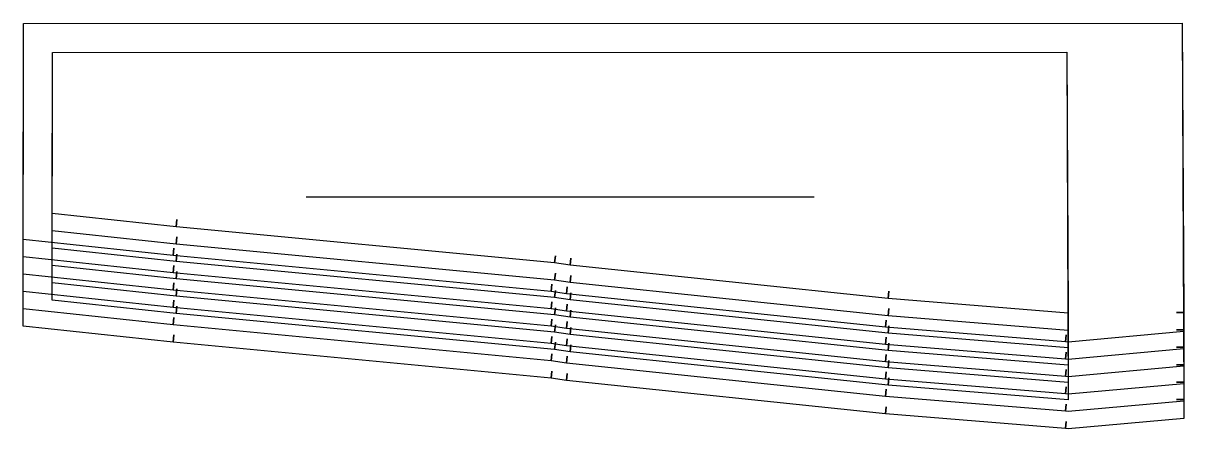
# Model space of a CAD drawing. Header units: inches. Extents: x 0 to 15.8, y 0 to 5.5.
import ezdxf

# ---------------------------------------------------------------- set-up
doc = ezdxf.new("R2010")
doc.units = ezdxf.units.IN

msp = doc.modelspace()

# ---------------------------------------------------------------- linework, layer by layer
at = {"layer": 'T001L001'}
for points in [[(15.779, 5.525), (15.798, 0.873), (15.699, 0.873), (15.798, 0.873), (15.799, 0.614), (14.224, 0.472), (14.191, 0.475), (14.199, 0.573), (14.191, 0.475), (11.737, 0.676), (11.746, 0.774), (11.737, 0.676), (7.394, 1.13), (7.407, 1.227), (7.394, 1.13), (7.185, 1.161), (7.197, 1.259), (7.185, 1.161), (2.042, 1.653), (2.052, 1.751), (2.042, 1.653), (0, 1.869), (0.006, 5.52), (15.779, 5.525)], [(15.778, 5.525), (15.798, 1.583), (15.699, 1.583), (15.798, 1.583), (15.799, 1.325), (14.225, 1.181), (14.191, 1.183), (14.199, 1.281), (14.191, 1.183), (11.737, 1.384), (11.746, 1.482), (11.737, 1.384), (7.394, 1.838), (7.407, 1.936), (7.394, 1.838), (7.185, 1.87), (7.197, 1.968), (7.185, 1.87), (2.042, 2.361), (2.052, 2.459), (2.042, 2.361), (0, 2.577), (0.006, 5.52), (15.778, 5.525)], [(15.778, 5.525), (15.798, 1.347), (15.699, 1.346), (15.798, 1.347), (15.799, 1.088), (14.225, 0.944), (14.191, 0.947), (14.199, 1.045), (14.191, 0.947), (11.737, 1.148), (11.746, 1.246), (11.737, 1.148), (7.394, 1.602), (7.407, 1.699), (7.394, 1.602), (7.185, 1.634), (7.197, 1.731), (7.185, 1.634), (2.042, 2.125), (2.052, 2.223), (2.042, 2.125), (0, 2.341), (0.006, 5.52), (15.778, 5.525)], [(15.779, 5.525), (15.798, 1.11), (15.699, 1.11), (15.798, 1.11), (15.799, 0.851), (14.224, 0.708), (14.191, 0.711), (14.199, 0.809), (14.191, 0.711), (11.737, 0.912), (11.746, 1.01), (11.737, 0.912), (7.394, 1.366), (7.407, 1.463), (7.394, 1.366), (7.185, 1.398), (7.197, 1.495), (7.185, 1.398), (2.042, 1.889), (2.052, 1.987), (2.042, 1.889), (0, 2.105), (0.006, 5.52), (15.779, 5.525)], [(15.779, 5.525), (15.798, 0.4), (15.699, 0.4), (15.798, 0.4), (15.798, 0.14), (14.224, 0), (14.191, 0.002), (14.199, 0.1), (14.191, 0.002), (11.737, 0.203), (11.746, 0.301), (11.737, 0.203), (7.394, 0.657), (7.407, 0.755), (7.394, 0.657), (7.185, 0.689), (7.197, 0.787), (7.185, 0.689), (2.042, 1.18), (2.052, 1.278), (2.042, 1.18), (0, 1.396), (0.006, 5.52), (15.779, 5.525)], [(15.779, 5.525), (15.798, 0.637), (15.699, 0.637), (15.798, 0.637), (15.799, 0.377), (14.224, 0.236), (14.191, 0.239), (14.199, 0.337), (14.191, 0.239), (11.737, 0.44), (11.746, 0.538), (11.737, 0.44), (7.394, 0.893), (7.407, 0.991), (7.394, 0.893), (7.185, 0.925), (7.197, 1.023), (7.185, 0.925), (2.042, 1.417), (2.052, 1.514), (2.042, 1.417), (0, 1.633), (0.006, 5.52), (15.779, 5.525)], [(14.205, 5.131), (14.223, 0.867), (11.774, 1.068), (11.783, 1.166), (11.774, 1.068), (7.444, 1.52), (7.457, 1.617), (7.444, 1.52), (7.233, 1.552), (7.245, 1.65), (7.233, 1.552), (2.082, 2.044), (2.091, 2.142), (2.082, 2.044), (0.394, 2.223), (0.399, 5.127), (14.205, 5.131)], [(14.205, 5.131), (14.223, 1.576), (11.774, 1.776), (11.783, 1.874), (11.774, 1.776), (7.444, 2.229), (7.457, 2.326), (7.444, 2.229), (7.233, 2.261), (7.245, 2.358), (7.233, 2.261), (2.082, 2.753), (2.091, 2.851), (2.082, 2.753), (0.394, 2.932), (0.399, 5.127), (14.205, 5.131)], [(14.205, 5.131), (14.223, 1.339), (11.774, 1.54), (11.783, 1.638), (11.774, 1.54), (7.444, 1.992), (7.457, 2.09), (7.444, 1.992), (7.233, 2.025), (7.245, 2.122), (7.233, 2.025), (2.082, 2.517), (2.091, 2.615), (2.082, 2.517), (0.394, 2.695), (0.399, 5.127), (14.205, 5.131)], [(14.205, 5.131), (14.223, 1.103), (11.774, 1.304), (11.783, 1.402), (11.774, 1.304), (7.444, 1.756), (7.457, 1.854), (7.444, 1.756), (7.233, 1.788), (7.245, 1.886), (7.233, 1.788), (2.082, 2.281), (2.091, 2.379), (2.082, 2.281), (0.394, 2.459), (0.399, 5.127), (14.205, 5.131)], [(14.205, 5.131), (14.223, 0.395), (11.774, 0.595), (11.783, 0.693), (11.774, 0.595), (7.444, 1.048), (7.457, 1.145), (7.444, 1.048), (7.233, 1.08), (7.245, 1.178), (7.233, 1.08), (2.082, 1.572), (2.091, 1.67), (2.082, 1.572), (0.394, 1.751), (0.399, 5.127), (14.205, 5.131)], [(14.205, 5.131), (14.223, 0.631), (11.774, 0.832), (11.783, 0.93), (11.774, 0.832), (7.444, 1.284), (7.457, 1.381), (7.444, 1.284), (7.233, 1.316), (7.245, 1.414), (7.233, 1.316), (2.082, 1.808), (2.091, 1.906), (2.082, 1.808), (0.394, 1.987), (0.399, 5.127), (14.205, 5.131)], [(10.766, 3.156), (3.851, 3.156)]]:
    msp.add_lwpolyline(points, dxfattribs=at)

doc.saveas('drawing.dxf')
